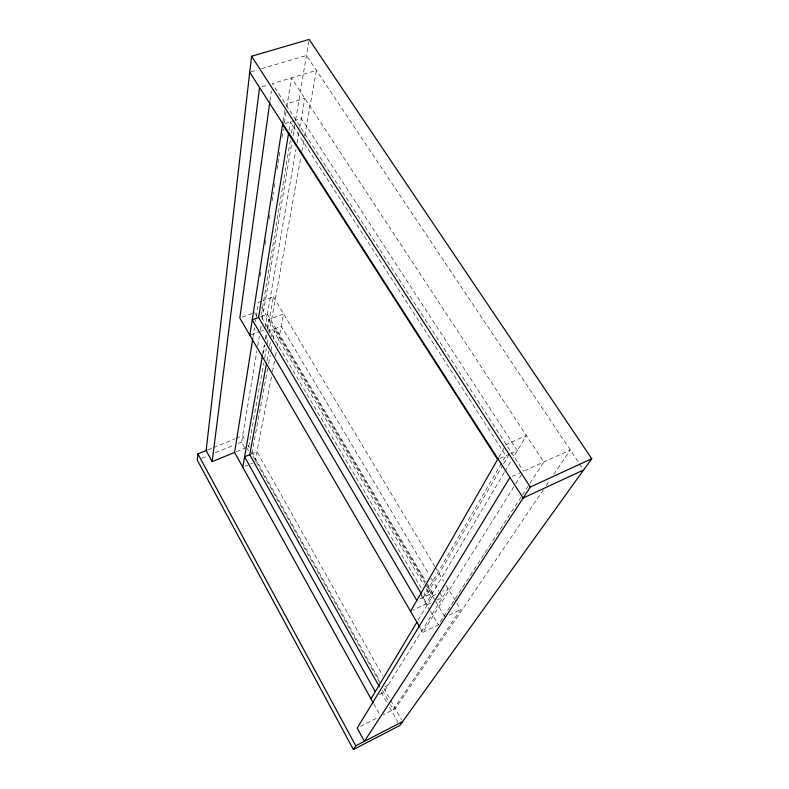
<?xml version="1.0" encoding="UTF-8"?>
<svg xmlns="http://www.w3.org/2000/svg" width="789" height="789" viewBox="0 0 789 789"><rect width="100%" height="100%" fill="white"/><g stroke="black" fill="none" stroke-linecap="round" stroke-linejoin="round"><path stroke-width="0.59" stroke-dasharray="3.94 2.96" d="M269.996 100.755L271.347 90.991M283.054 121.259L284.78 110.164M260.34 276.071L261.11 271.209M265.301 244.472L266.061 239.609M269.296 218.938L270.065 214.075M272.156 200.702L272.915 195.84M273.112 194.627L273.487 192.2M274.256 187.338L275.016 182.476M277.107 169.102L277.876 164.24M278.063 163.017L279.967 150.867M282.067 137.493L283.399 128.982M284.346 122.906L286.062 111.969M286.831 107.107L291.397 77.924L543.769 462.058L529.754 483.687M252.973 337.376L254.522 327.691M255.488 321.636L256.07 317.997M256.257 316.793L258.575 302.256L261.997 301.003M289.021 130.432L290.401 121.93L505.867 455.736L502.149 462.127M290.303 140.373L261.1 316.497L421.04 587.558M291.516 133.094L292.926 124.583M244.58 447.422L241.582 442.057L256.908 350.701M257.727 345.848L259.354 336.124M260.38 330.049L261.396 323.973M262.214 319.111L291.979 141.714M292.995 135.639L294.83 124.701M295.648 119.839L308.746 41.738M264.917 328.451L295.983 149.2M297.039 143.144L298.923 132.246M299.761 127.394L304.801 98.329L285.697 104.237M262.609 354.606L264.315 344.921M265.38 338.875L266.238 334.033M267.224 328.421L268.793 319.506L283.655 313.953L277.343 346.479M263.368 353.462L264.857 345.03M265.923 339.004L266.564 335.384M267.639 329.358L273.398 296.822L263.141 300.579M248.732 446.643L263.753 363.167M264.621 358.324L266.366 348.649M267.234 343.807L268.319 337.761M269.197 332.919L300.974 156.271M301.852 151.439L303.804 140.55M304.682 135.708L316.438 70.369L272.323 83.683L523.551 471.26M266.998 360.76L268.763 351.135M269.651 346.312L270.538 341.499M271.416 336.686L272.747 329.467L423.713 584.708M267.767 368.285L251.799 453.803L379.726 682.544M268.664 363.473L270.242 355.04M271.14 350.227L272.264 344.201M273.162 339.388L275.183 328.54L425.005 581.385M254.906 462.127L271.505 376.6M272.442 371.777L274.542 360.938M275.479 356.115L276.406 351.302M498.835 457.295L506.183 444.463L526.332 435.528L513.087 457.758M501.528 463.182L423.407 597.293L422.154 595.172M502.958 464.839L426.04 596.03L423.545 591.789M503.579 463.784L509.161 454.267M504.26 472.572L426.08 603.841L412.785 610.262M504.891 471.516L510.572 461.989M418.111 620.174L432.559 596.06L436.988 593.93M420.379 628.172L422.825 632.384L515.109 484.771M515.759 483.736L522.259 473.341M422.825 632.384L438.378 624.74L521.756 496.034M522.426 495.009L529.094 484.712M456.851 603.25L460.608 609.532L393.208 709.656L390.377 704.587M543.434 489.693L395.299 708.581L383.316 714.716M546.185 485.62L549.627 480.531M553.76 474.426L570.299 449.986L522.229 471.861M360.445 726.422L377.872 717.507M384.854 686.854L388.05 685.237L386.847 683.096M379.391 694.557L383.582 692.436L448.073 588.594L442.53 591.257M449.207 615.134L460.608 609.532M430.636 603.161L427.362 604.739L421.73 595.182M437.175 599.995L442.629 597.352L439.473 592.056M419.955 598.95L432.609 592.864L426.957 583.327M512.16 476.448L521.105 472.374M499.802 458.448L509.674 454.03M510.769 453.547L517.357 450.598L301.309 118.488L295.451 120.332M244.965 466.25L249.383 464.415M250.488 463.962L252.697 463.044M251.326 454L256.938 451.683L382.635 675.601M236.532 451.643L246.72 447.471M201.806 458.261L207.487 455.943M215.446 452.708L233.633 445.302M238.17 443.448L241.582 442.057M207.971 449.819L212.438 448.004M213.563 447.55L234.806 438.931M235.931 438.477L242.637 435.755L245.645 441.13M251.001 334.822L260.133 331.38M261.277 330.956L263.565 330.098M267.757 331.341L281.269 326.252L428.762 574.057M260.903 316.567L267.392 314.16L426.326 582.272M242.105 317.178L253.486 312.967M284.908 123.656L294.277 120.707M261.879 86.839L267.678 85.084M250.912 71.888L256.829 70.142M261.553 68.742L306.448 55.447L578.978 462.965M579.54 463.804L582.982 468.952M273.398 296.822L434.788 566.413M435.42 567.469L443.645 581.197M446.17 585.418L456.22 602.204M431.277 578.288L438.842 591M427.51 585.616L434.404 597.253M261.583 307.325L425.034 583.347M425.656 584.402L435.064 600.281M435.686 601.336L445.055 617.166M426.228 588.949L433.112 600.597M254.63 312.543L256.997 316.576M421.089 595.37L429.768 610.114M430.38 611.15L438.378 624.74M248.052 445.43L249.255 447.58M251.661 451.88L379.736 680.769M383.947 688.294L389.963 699.044M390.565 700.119L401.473 719.607M247.302 448.517L248.476 450.608M382.379 690.276L389.815 703.581M381.186 692.249L387.182 702.989M389.579 707.279L397.962 722.32M373.818 703.887L379.46 714.075"/><path stroke-width="1.18" d="M206.846 450.272L197.901 453.902L197.26 460.115L353.413 749.55L399.767 725.535L591.74 458.705L309.13 39.45L251.583 56.226L206.126 450.568L212.152 461.634L234.323 452.551M212.152 461.634L259.551 87.54M269.828 101.978L239.826 318.016L419.768 627.127M249.857 335.246L282.935 122.029M252.776 338.589L234.599 452.432L373.246 702.871M288.626 132.858L258.575 317.434L421.533 594.117M242.756 467.167L262.392 355.819M266.554 363.167L249.748 454.651L379.401 686.844M410.576 611.337L498.273 458.281M370.988 698.788L416.858 622.265M509.931 477.463L357.18 728.099L364.4 741.364L530.277 487.06L591.74 458.705M353.413 749.55L355.78 745.822L402.587 721.61M583.653 469.948L523.127 498.027L249.738 72.243M250.202 454.464L244.59 456.772L375.258 691.687M258.743 317.375L252.253 319.782L416.799 600.478M251.583 56.226L530.277 487.06M282.57 124.396L497.612 459.435M197.901 453.902L355.78 745.822"/></g></svg>
